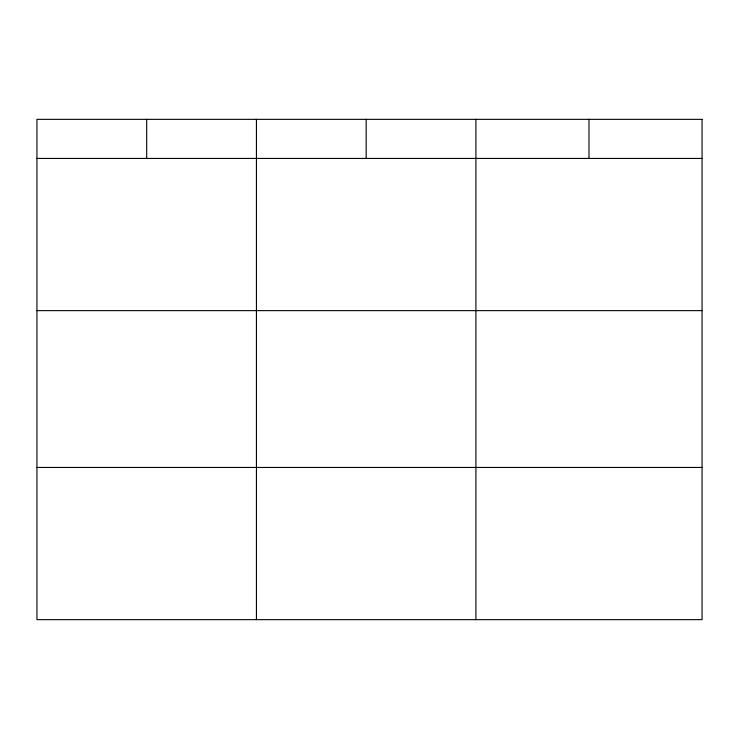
<?xml version="1.0" encoding="UTF-8"?>
<svg xmlns="http://www.w3.org/2000/svg" width="739" height="739" viewBox="0 0 739 739"><rect width="100%" height="100%" fill="white"/><g stroke="black" fill="none" stroke-linecap="round" stroke-linejoin="round"><path stroke-width="1.11" d="M36.95 158.432L702.05 158.432M36.95 310.629L702.05 310.629M36.95 467.454L702.05 467.454M588.983 119.348L588.983 158.432M475.916 119.348L475.916 619.651M366.174 119.348L366.174 158.432M256.433 119.348L256.433 619.651M146.691 119.348L146.691 158.432M702.05 119.348L36.95 119.348L36.95 619.651L702.05 619.651L702.05 119.348"/></g></svg>
